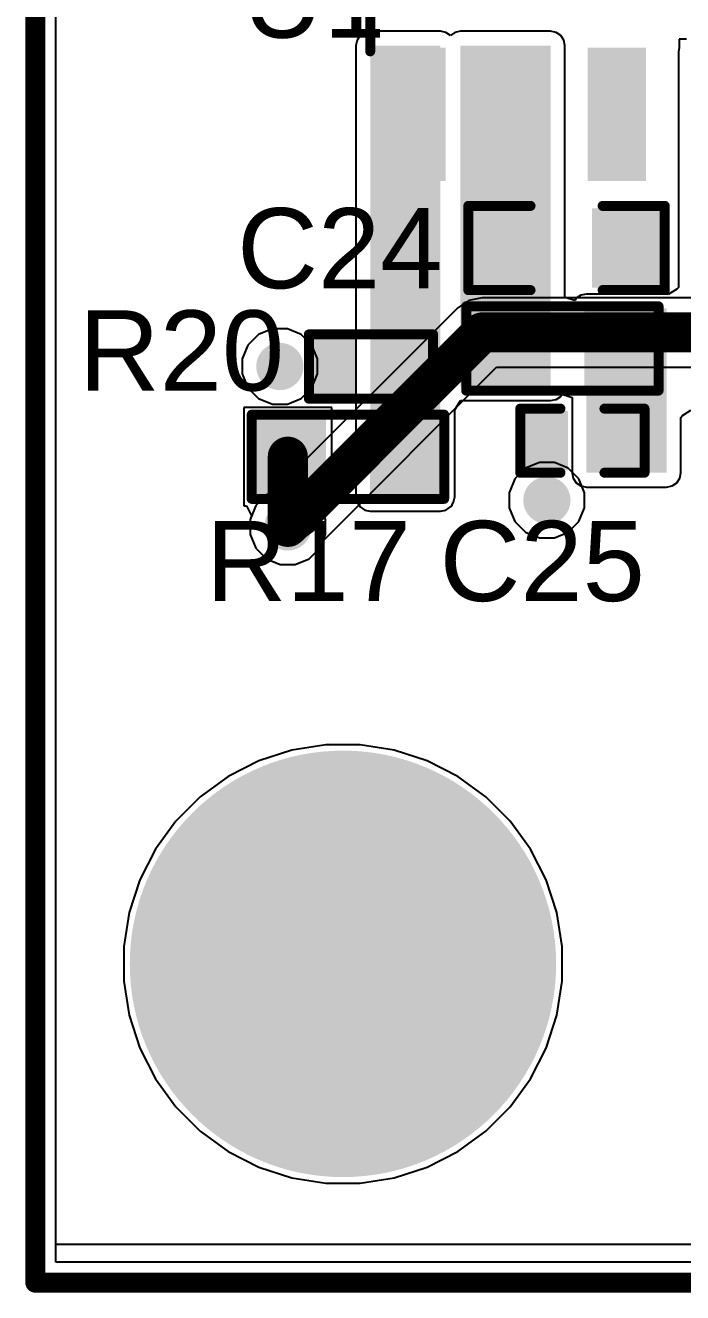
# Model space of a CAD drawing. Header units: inches. Extents: x 0 to 5376, y 0 to 5416.
# Drawn here: x -0.13 to 8.2, y -0.13 to 15.93 of the extents above; entities that cross this region are included whole.
import ezdxf

# ---------------------------------------------------------------- set-up
doc = ezdxf.new("R2010")
doc.units = ezdxf.units.IN
for name, color, linetype in [('Board Outline', 216, 'Continuous'), ('Bottom Layer', 5, 'Continuous'), ('Bottom Solder', 6, 'Continuous'), ('Layer 1', 16, 'Continuous'), ('Layer 2', 76, 'Continuous'), ('Multi-Layer', 9, 'Continuous'), ('Pad Holes', 156, 'Continuous'), ('Top Layer', 1, 'Continuous'), ('Top Overlay', 2, 'Continuous'), ('Top Paste', 8, 'Continuous'), ('Top Solder', 216, 'Continuous'), ('Via Holes', 16, 'Continuous')]:
    doc.layers.add(name, color=color, linetype=linetype)
doc.styles.add('Arial', font='', dxfattribs={"height": 0.2})
doc.styles.get('Arial').set_extended_font_data('Arial')

msp = doc.modelspace()

# ---------------------------------------------------------------- hatches: boundary and pattern name
at = {"layer": 'Bottom Layer'}
h = msp.add_hatch(color=5, dxfattribs=at)
edge = h.paths.add_edge_path()
edge.add_arc((3.099, 11.608), 0.3, 0, 360)
h = msp.add_hatch(color=5, dxfattribs=at)
edge = h.paths.add_edge_path()
edge.add_arc((6.484, 9.913), 0.3, 0, 360)
h = msp.add_hatch(color=5, dxfattribs=at)
edge = h.paths.add_edge_path()
edge.add_arc((3.2, 9.576), 0.3, 0, 360)
h = msp.add_hatch(color=5, dxfattribs=at)
edge = h.paths.add_edge_path()
edge.add_arc((3.899, 4.039), 2.6, 0, 360)
at = {"layer": 'Bottom Solder'}
h = msp.add_hatch(color=6, dxfattribs=at)
edge = h.paths.add_edge_path()
edge.add_arc((3.899, 4.039), 2.702, 0, 360)
at = {"layer": 'Layer 1'}
h = msp.add_hatch(color=16, dxfattribs=at)
edge = h.paths.add_edge_path()
edge.add_arc((3.099, 11.608), 0.3, 0, 360)
h = msp.add_hatch(color=16, dxfattribs=at)
edge = h.paths.add_edge_path()
edge.add_arc((6.484, 9.913), 0.3, 0, 360)
h = msp.add_hatch(color=16, dxfattribs=at)
edge = h.paths.add_edge_path()
edge.add_arc((3.2, 9.576), 0.3, 0, 360)
h = msp.add_hatch(color=16, dxfattribs=at)
edge = h.paths.add_edge_path()
edge.add_arc((3.899, 4.039), 2.6, 0, 360)
at = {"layer": 'Layer 2'}
h = msp.add_hatch(color=76, dxfattribs=at)
edge = h.paths.add_edge_path()
edge.add_arc((3.099, 11.608), 0.3, 0, 360)
h = msp.add_hatch(color=76, dxfattribs=at)
edge = h.paths.add_edge_path()
edge.add_arc((6.484, 9.913), 0.3, 0, 360)
h = msp.add_hatch(color=76, dxfattribs=at)
edge = h.paths.add_edge_path()
edge.add_arc((3.2, 9.576), 0.3, 0, 360)
h = msp.add_hatch(color=76, dxfattribs=at)
edge = h.paths.add_edge_path()
edge.add_arc((3.899, 4.039), 2.6, 0, 360)
at = {"layer": 'Multi-Layer'}
h = msp.add_hatch(color=9, dxfattribs=at)
edge = h.paths.add_edge_path()
edge.add_arc((3.899, 4.039), 2.6, 0, 360)
at = {"layer": 'Pad Holes'}
h = msp.add_hatch(color=7, dxfattribs=at)
edge = h.paths.add_edge_path()
edge.add_arc((3.899, 4.039), 1.5, 0, 360)
at = {"layer": 'Top Layer'}
for points in [[(5.134, 15.675), (4.245, 15.675), (4.245, 9.957), (5.134, 9.957)], [(5.129, 15.579), (5.129, 14.029), (4.529, 14.029), (4.529, 15.579)], [(6.531, 15.675), (5.388, 15.675), (5.388, 11.357), (6.531, 11.357)], [(6.399, 15.579), (6.399, 14.029), (5.799, 14.029), (5.799, 15.579)], [(7.669, 15.579), (7.669, 14.029), (7.069, 14.029), (7.069, 15.579)], [(5.591, 12.665), (5.591, 13.554), (6.353, 13.554), (6.353, 12.665)], [(7.115, 12.665), (7.115, 13.554), (7.877, 13.554), (7.877, 12.665)], [(5.537, 11.392), (5.537, 12.281), (6.299, 12.281), (6.299, 11.392)], [(8.001, 12.344), (6.985, 12.344), (6.985, 10.262), (8.001, 10.262)], [(7.061, 11.392), (7.061, 12.281), (7.823, 12.281), (7.823, 11.392)], [(3.556, 11.29), (3.556, 11.925), (4.013, 11.925), (4.013, 11.29)], [(4.496, 11.29), (4.496, 11.925), (4.953, 11.925), (4.953, 11.29)], [(6.236, 10.351), (6.236, 10.986), (6.693, 10.986), (6.693, 10.351)], [(7.175, 10.351), (7.175, 10.986), (7.633, 10.986), (7.633, 10.351)], [(2.819, 10.02), (2.819, 10.909), (3.581, 10.909), (3.581, 10.02)], [(4.343, 10.02), (4.343, 10.909), (5.105, 10.909), (5.105, 10.02)]]:
    msp.add_hatch(color=1, dxfattribs=at).paths.add_polyline_path(points)
h = msp.add_hatch(color=1, dxfattribs=at)
edge = h.paths.add_edge_path()
edge.add_arc((3.099, 11.608), 0.3, 0, 360)
h = msp.add_hatch(color=1, dxfattribs=at)
edge = h.paths.add_edge_path()
edge.add_arc((6.484, 9.913), 0.3, 0, 360)
h = msp.add_hatch(color=1, dxfattribs=at)
edge = h.paths.add_edge_path()
edge.add_arc((3.2, 9.576), 0.3, 0, 360)
h = msp.add_hatch(color=1, dxfattribs=at)
edge = h.paths.add_edge_path()
edge.add_arc((3.899, 4.039), 2.6, 0, 360)
at = {"layer": 'Top Paste'}
for points in [[(5.129, 15.579), (5.129, 14.029), (4.529, 14.029), (4.529, 15.579)], [(6.399, 15.579), (6.399, 14.029), (5.799, 14.029), (5.799, 15.579)], [(7.669, 15.579), (7.669, 14.029), (7.069, 14.029), (7.069, 15.579)], [(5.591, 12.665), (5.591, 13.554), (6.353, 13.554), (6.353, 12.665)], [(7.115, 12.665), (7.115, 13.554), (7.877, 13.554), (7.877, 12.665)], [(5.537, 11.392), (5.537, 12.281), (6.299, 12.281), (6.299, 11.392)], [(7.061, 11.392), (7.061, 12.281), (7.823, 12.281), (7.823, 11.392)], [(3.556, 11.29), (3.556, 11.925), (4.013, 11.925), (4.013, 11.29)], [(4.496, 11.29), (4.496, 11.925), (4.953, 11.925), (4.953, 11.29)], [(6.236, 10.351), (6.236, 10.986), (6.693, 10.986), (6.693, 10.351)], [(7.175, 10.351), (7.175, 10.986), (7.633, 10.986), (7.633, 10.351)], [(2.819, 10.02), (2.819, 10.909), (3.581, 10.909), (3.581, 10.02)], [(4.343, 10.02), (4.343, 10.909), (5.105, 10.909), (5.105, 10.02)]]:
    msp.add_hatch(color=8, dxfattribs=at).paths.add_polyline_path(points)
at = {"layer": 'Top Solder'}
for points in [[(5.199, 15.649), (5.199, 13.959), (4.459, 13.959), (4.459, 15.649)], [(6.469, 15.649), (6.469, 13.959), (5.729, 13.959), (5.729, 15.649)], [(7.739, 15.649), (7.739, 13.959), (6.999, 13.959), (6.999, 15.649)], [(5.531, 12.605), (5.531, 13.614), (6.413, 13.614), (6.413, 12.605)], [(7.055, 12.605), (7.055, 13.614), (7.937, 13.614), (7.937, 12.605)], [(5.436, 11.29), (5.436, 12.383), (6.401, 12.383), (6.401, 11.29)], [(6.96, 11.29), (6.96, 12.383), (7.925, 12.383), (7.925, 11.29)], [(3.501, 11.235), (3.501, 11.98), (4.068, 11.98), (4.068, 11.235)], [(4.441, 11.235), (4.441, 11.98), (5.008, 11.98), (5.008, 11.235)], [(2.718, 9.919), (2.718, 11.011), (3.683, 11.011), (3.683, 9.919)], [(4.242, 9.919), (4.242, 11.011), (5.207, 11.011), (5.207, 9.919)], [(6.176, 10.291), (6.176, 11.045), (6.753, 11.045), (6.753, 10.291)], [(7.116, 10.291), (7.116, 11.045), (7.693, 11.045), (7.693, 10.291)]]:
    msp.add_hatch(color=216, dxfattribs=at).paths.add_polyline_path(points)
h = msp.add_hatch(color=216, dxfattribs=at)
edge = h.paths.add_edge_path()
edge.add_arc((3.899, 4.039), 2.702, 0, 360)
at = {"layer": 'Via Holes'}
h = msp.add_hatch(color=7, dxfattribs=at)
edge = h.paths.add_edge_path()
edge.add_arc((3.099, 11.608), 0.15, 0, 360)
h = msp.add_hatch(color=7, dxfattribs=at)
edge = h.paths.add_edge_path()
edge.add_arc((6.484, 9.913), 0.15, 0, 360)
h = msp.add_hatch(color=7, dxfattribs=at)
edge = h.paths.add_edge_path()
edge.add_arc((3.2, 9.576), 0.15, 0, 360)

# ---------------------------------------------------------------- linework, layer by layer
at = {"layer": 'Board Outline'}
for points in [[(0, 0, 0.254, 0.254, 0), (0, 125, 0.254, 0.254, 0)], [(0, 0, 0.254, 0.254, 0), (50, 0, 0.254, 0.254, 0)]]:
    msp.add_lwpolyline(points, format="xyseb", dxfattribs=at)
for points in [[(-0.064, 0, 0.127, 0.127, 1), (0.064, 0, 0.127, 0.127, 1)], [(-0.064, 0, 0.127, 0.127, 1), (0.063, 0, 0.127, 0.127, 1)]]:
    msp.add_lwpolyline(points, format="xyseb", close=True, dxfattribs=at)
at = {"layer": 'Bottom Layer'}
for p, q in [((0.259, 0.259), (0.259, 23.7)), ((2.93, 9.981), (2.795, 9.846)), ((3.105, 10.054), (2.93, 9.981)), ((3.295, 10.054), (3.105, 10.054)), ((3.471, 9.981), (3.295, 10.054)), ((3.605, 9.846), (3.471, 9.981)), ((2.795, 9.846), (2.723, 9.671)), ((3.678, 9.671), (3.605, 9.846)), ((2.723, 9.671), (2.723, 9.481)), ((3.678, 9.481), (3.678, 9.671)), ((2.723, 9.481), (2.795, 9.305)), ((3.605, 9.305), (3.678, 9.481)), ((2.795, 9.305), (2.93, 9.171)), ((2.93, 9.171), (3.105, 9.098)), ((3.295, 9.098), (3.471, 9.171)), ((3.471, 9.171), (3.605, 9.305)), ((3.105, 9.098), (3.295, 9.098)), ((3.249, 6.748), (2.833, 6.613)), ((3.681, 6.816), (3.249, 6.748)), ((4.118, 6.816), (3.681, 6.816)), ((4.55, 6.748), (4.118, 6.816)), ((4.966, 6.613), (4.55, 6.748)), ((2.833, 6.613), (2.444, 6.414)), ((5.355, 6.414), (4.966, 6.613)), ((2.444, 6.414), (2.09, 6.157)), ((5.709, 6.157), (5.355, 6.414)), ((2.09, 6.157), (1.781, 5.848)), ((6.018, 5.848), (5.709, 6.157)), ((1.781, 5.848), (1.524, 5.494)), ((6.275, 5.494), (6.018, 5.848)), ((1.524, 5.494), (1.325, 5.105)), ((6.474, 5.105), (6.275, 5.494)), ((1.325, 5.105), (1.19, 4.689)), ((6.609, 4.689), (6.474, 5.105)), ((1.19, 4.689), (1.122, 4.257)), ((6.677, 4.257), (6.609, 4.689)), ((1.122, 4.257), (1.122, 3.82)), ((6.677, 3.82), (6.677, 4.257)), ((1.122, 3.82), (1.19, 3.388)), ((6.609, 3.388), (6.677, 3.82)), ((1.19, 3.388), (1.325, 2.972)), ((6.474, 2.972), (6.609, 3.388)), ((1.325, 2.972), (1.524, 2.583)), ((6.275, 2.583), (6.474, 2.972)), ((1.524, 2.583), (1.781, 2.229)), ((6.018, 2.229), (6.275, 2.583)), ((1.781, 2.229), (2.09, 1.92)), ((5.709, 1.92), (6.018, 2.229)), ((2.09, 1.92), (2.444, 1.663)), ((5.355, 1.663), (5.709, 1.92)), ((2.444, 1.663), (2.833, 1.464)), ((4.966, 1.464), (5.355, 1.663)), ((2.833, 1.464), (3.249, 1.329)), ((4.55, 1.329), (4.966, 1.464)), ((3.249, 1.329), (3.681, 1.261)), ((4.118, 1.261), (4.55, 1.329)), ((3.681, 1.261), (4.118, 1.261)), ((49.741, 0.259), (0.259, 0.259))]:
    msp.add_line(p, q, dxfattribs=at)
at = {"layer": 'Layer 1'}
for p, q in [((0.259, 0.259), (0.259, 31.945)), ((5.496, 12.446), (5.353, 12.351)), ((5.664, 12.48), (5.496, 12.446)), ((21.636, 12.48), (5.664, 12.48)), ((5.353, 12.351), (3.02, 10.018)), ((3.643, 9.396), (5.847, 11.599)), ((5.847, 11.599), (21.819, 11.599)), ((2.93, 9.981), (2.795, 9.846)), ((3.02, 10.018), (2.93, 9.981)), ((2.795, 9.846), (2.723, 9.671)), ((2.723, 9.671), (2.723, 9.481)), ((2.723, 9.481), (2.795, 9.305)), ((3.605, 9.305), (3.643, 9.396)), ((2.795, 9.305), (2.93, 9.171)), ((2.93, 9.171), (3.105, 9.098)), ((3.295, 9.098), (3.471, 9.171)), ((3.471, 9.171), (3.605, 9.305)), ((3.105, 9.098), (3.295, 9.098)), ((3.249, 6.748), (2.833, 6.613)), ((3.681, 6.816), (3.249, 6.748)), ((4.118, 6.816), (3.681, 6.816)), ((4.55, 6.748), (4.118, 6.816)), ((4.966, 6.613), (4.55, 6.748)), ((2.833, 6.613), (2.444, 6.414)), ((5.355, 6.414), (4.966, 6.613)), ((2.444, 6.414), (2.09, 6.157)), ((5.709, 6.157), (5.355, 6.414)), ((2.09, 6.157), (1.781, 5.848)), ((6.018, 5.848), (5.709, 6.157)), ((1.781, 5.848), (1.524, 5.494)), ((6.275, 5.494), (6.018, 5.848)), ((1.524, 5.494), (1.325, 5.105)), ((6.474, 5.105), (6.275, 5.494)), ((1.325, 5.105), (1.19, 4.689)), ((6.609, 4.689), (6.474, 5.105)), ((1.19, 4.689), (1.122, 4.257)), ((6.677, 4.257), (6.609, 4.689)), ((1.122, 4.257), (1.122, 3.82)), ((6.677, 3.82), (6.677, 4.257)), ((1.122, 3.82), (1.19, 3.388)), ((6.609, 3.388), (6.677, 3.82)), ((1.19, 3.388), (1.325, 2.972)), ((6.474, 2.972), (6.609, 3.388)), ((1.325, 2.972), (1.524, 2.583)), ((6.275, 2.583), (6.474, 2.972)), ((1.524, 2.583), (1.781, 2.229)), ((6.018, 2.229), (6.275, 2.583)), ((1.781, 2.229), (2.09, 1.92)), ((5.709, 1.92), (6.018, 2.229)), ((2.09, 1.92), (2.444, 1.663)), ((5.355, 1.663), (5.709, 1.92)), ((2.444, 1.663), (2.833, 1.464)), ((4.966, 1.464), (5.355, 1.663)), ((2.833, 1.464), (3.249, 1.329)), ((4.55, 1.329), (4.966, 1.464)), ((3.249, 1.329), (3.681, 1.261)), ((4.118, 1.261), (4.55, 1.329)), ((3.681, 1.261), (4.118, 1.261)), ((49.741, 0.259), (0.259, 0.259))]:
    msp.add_line(p, q, dxfattribs=at)
for points in [[(3.2, 9.576, 0.508, 0.508, 0), (5.664, 12.04, 0.508, 0.508, 0)], [(5.664, 12.04, 0.508, 0.508, 0), (21.819, 12.04, 0.508, 0.508, 0)]]:
    msp.add_lwpolyline(points, format="xyseb", dxfattribs=at)
for points in [[(5.537, 12.04, 0.254, 0.254, 1), (5.791, 12.04, 0.254, 0.254, 1)], [(5.537, 12.04, 0.254, 0.254, 1), (5.791, 12.04, 0.254, 0.254, 1)], [(3.073, 9.576, 0.254, 0.254, 1), (3.327, 9.576, 0.254, 0.254, 1)]]:
    msp.add_lwpolyline(points, format="xyseb", close=True, dxfattribs=at)
at = {"layer": 'Layer 2'}
for p, q in [((0.259, 0.483), (0.259, 22.479)), ((3.004, 12.086), (2.828, 12.013)), ((3.194, 12.086), (3.004, 12.086)), ((3.369, 12.013), (3.194, 12.086)), ((2.828, 12.013), (2.694, 11.878)), ((3.504, 11.878), (3.369, 12.013)), ((2.694, 11.878), (2.621, 11.703)), ((3.577, 11.703), (3.504, 11.878)), ((2.621, 11.703), (2.621, 11.513)), ((3.577, 11.513), (3.577, 11.703)), ((2.621, 11.513), (2.694, 11.337)), ((3.504, 11.337), (3.577, 11.513)), ((2.694, 11.337), (2.828, 11.203)), ((3.369, 11.203), (3.504, 11.337)), ((2.828, 11.203), (3.004, 11.13)), ((3.004, 11.13), (3.194, 11.13)), ((3.194, 11.13), (3.369, 11.203)), ((6.213, 10.319), (6.079, 10.184)), ((6.389, 10.391), (6.213, 10.319)), ((6.579, 10.391), (6.389, 10.391)), ((6.755, 10.319), (6.579, 10.391)), ((6.889, 10.184), (6.755, 10.319)), ((6.079, 10.184), (6.006, 10.008)), ((6.962, 10.008), (6.889, 10.184)), ((2.93, 9.981), (2.795, 9.846)), ((3.105, 10.054), (2.93, 9.981)), ((3.295, 10.054), (3.105, 10.054)), ((3.471, 9.981), (3.295, 10.054)), ((3.605, 9.846), (3.471, 9.981)), ((6.006, 10.008), (6.006, 9.818)), ((6.962, 9.818), (6.962, 10.008)), ((2.795, 9.846), (2.723, 9.671)), ((3.678, 9.671), (3.605, 9.846)), ((6.006, 9.818), (6.079, 9.643)), ((6.889, 9.643), (6.962, 9.818)), ((2.723, 9.671), (2.723, 9.481)), ((3.678, 9.481), (3.678, 9.671)), ((6.079, 9.643), (6.213, 9.508)), ((6.755, 9.508), (6.889, 9.643)), ((2.723, 9.481), (2.795, 9.305)), ((3.605, 9.305), (3.678, 9.481)), ((6.213, 9.508), (6.389, 9.436)), ((6.579, 9.436), (6.755, 9.508)), ((6.389, 9.436), (6.579, 9.436)), ((2.795, 9.305), (2.93, 9.171)), ((2.93, 9.171), (3.105, 9.098)), ((3.295, 9.098), (3.471, 9.171)), ((3.471, 9.171), (3.605, 9.305)), ((3.105, 9.098), (3.295, 9.098)), ((3.249, 6.748), (2.833, 6.613)), ((3.681, 6.816), (3.249, 6.748)), ((4.118, 6.816), (3.681, 6.816)), ((4.55, 6.748), (4.118, 6.816)), ((4.966, 6.613), (4.55, 6.748)), ((2.833, 6.613), (2.444, 6.414)), ((5.355, 6.414), (4.966, 6.613)), ((2.444, 6.414), (2.09, 6.157)), ((5.709, 6.157), (5.355, 6.414)), ((2.09, 6.157), (1.781, 5.848)), ((6.018, 5.848), (5.709, 6.157)), ((1.781, 5.848), (1.524, 5.494)), ((6.275, 5.494), (6.018, 5.848)), ((1.524, 5.494), (1.325, 5.105)), ((6.474, 5.105), (6.275, 5.494)), ((1.325, 5.105), (1.19, 4.689)), ((6.609, 4.689), (6.474, 5.105)), ((1.19, 4.689), (1.122, 4.257)), ((6.677, 4.257), (6.609, 4.689)), ((1.122, 4.257), (1.122, 3.82)), ((6.677, 3.82), (6.677, 4.257)), ((1.122, 3.82), (1.19, 3.388)), ((6.609, 3.388), (6.677, 3.82)), ((1.19, 3.388), (1.325, 2.972)), ((6.474, 2.972), (6.609, 3.388)), ((1.325, 2.972), (1.524, 2.583)), ((6.275, 2.583), (6.474, 2.972)), ((1.524, 2.583), (1.781, 2.229)), ((6.018, 2.229), (6.275, 2.583)), ((1.781, 2.229), (2.09, 1.92)), ((5.709, 1.92), (6.018, 2.229)), ((2.09, 1.92), (2.444, 1.663)), ((5.355, 1.663), (5.709, 1.92)), ((2.444, 1.663), (2.833, 1.464)), ((4.966, 1.464), (5.355, 1.663)), ((2.833, 1.464), (3.249, 1.329)), ((4.55, 1.329), (4.966, 1.464)), ((3.249, 1.329), (3.681, 1.261)), ((4.118, 1.261), (4.55, 1.329)), ((3.681, 1.261), (4.118, 1.261)), ((49.657, 0.483), (0.259, 0.483))]:
    msp.add_line(p, q, dxfattribs=at)
at = {"layer": 'Top Layer'}
for p, q in [((0.259, 0.259), (0.259, 46.366)), ((4.077, 15.744), (4.063, 15.675)), ((4.116, 15.803), (4.077, 15.744)), ((4.175, 15.842), (4.116, 15.803)), ((4.245, 15.856), (4.175, 15.842)), ((5.134, 15.856), (4.245, 15.856)), ((5.203, 15.842), (5.134, 15.856)), ((5.261, 15.804), (5.203, 15.842)), ((5.318, 15.842), (5.261, 15.804)), ((5.388, 15.856), (5.318, 15.842)), ((6.531, 15.856), (5.388, 15.856)), ((6.6, 15.842), (6.531, 15.856)), ((6.659, 15.803), (6.6, 15.842)), ((6.698, 15.744), (6.659, 15.803)), ((6.712, 15.675), (6.698, 15.744)), ((8.252, 15.756), (8.161, 15.756)), ((8.161, 15.756), (8.161, 15.651)), ((4.063, 15.675), (4.063, 9.957)), ((6.712, 12.484), (6.712, 15.675)), ((8.161, 15.651), (8.15, 15.596)), ((8.15, 15.596), (8.15, 12.611)), ((6.985, 12.526), (6.916, 12.512)), ((8.001, 12.526), (6.985, 12.526)), ((8.023, 12.521), (8.001, 12.526)), ((8.132, 12.589), (8.023, 12.521)), ((8.15, 12.611), (8.132, 12.589)), ((6.839, 12.446), (6.712, 12.484)), ((6.857, 12.473), (6.839, 12.446)), ((6.916, 12.512), (6.857, 12.473)), ((6.659, 11.229), (6.677, 11.256)), ((6.677, 11.256), (6.804, 11.217)), ((3.759, 11.087), (2.642, 11.087)), ((2.642, 11.087), (2.642, 9.842)), ((3.759, 9.842), (3.759, 11.087)), ((5.315, 11.061), (5.388, 11.176)), ((5.388, 11.176), (6.531, 11.176)), ((6.531, 11.176), (6.6, 11.189)), ((6.6, 11.189), (6.659, 11.229)), ((6.804, 11.217), (6.804, 10.262)), ((5.315, 9.957), (5.315, 11.061)), ((8.182, 10.963), (8.201, 10.986)), ((8.182, 10.262), (8.182, 10.963)), ((8.201, 10.986), (8.309, 11.053)), ((6.804, 10.262), (6.818, 10.192)), ((6.818, 10.192), (6.857, 10.133)), ((6.857, 10.133), (6.916, 10.094)), ((8.07, 10.094), (8.129, 10.133)), ((8.129, 10.133), (8.168, 10.192)), ((8.168, 10.192), (8.182, 10.262)), ((4.063, 9.957), (4.077, 9.887)), ((5.301, 9.887), (5.315, 9.957)), ((6.916, 10.094), (6.985, 10.08)), ((6.985, 10.08), (8.001, 10.08)), ((8.001, 10.08), (8.07, 10.094)), ((2.642, 9.842), (2.675, 9.842)), ((2.675, 9.842), (2.741, 9.715)), ((3.66, 9.715), (3.726, 9.842)), ((3.726, 9.842), (3.759, 9.842)), ((4.077, 9.887), (4.116, 9.829)), ((4.116, 9.829), (4.175, 9.789)), ((5.203, 9.789), (5.262, 9.829)), ((5.262, 9.829), (5.271, 9.842)), ((5.271, 9.842), (5.283, 9.842)), ((5.283, 9.861), (5.301, 9.887)), ((5.283, 9.842), (5.283, 9.861)), ((2.741, 9.715), (2.723, 9.671)), ((2.723, 9.671), (2.723, 9.481)), ((3.678, 9.671), (3.66, 9.715)), ((3.678, 9.481), (3.678, 9.671)), ((4.175, 9.789), (4.245, 9.776)), ((4.245, 9.776), (5.134, 9.776)), ((5.134, 9.776), (5.203, 9.789)), ((2.723, 9.481), (2.795, 9.305)), ((3.605, 9.305), (3.678, 9.481)), ((2.795, 9.305), (2.93, 9.171)), ((2.93, 9.171), (3.105, 9.098)), ((3.295, 9.098), (3.471, 9.171)), ((3.471, 9.171), (3.605, 9.305)), ((3.105, 9.098), (3.295, 9.098)), ((3.249, 6.748), (2.833, 6.613)), ((3.681, 6.816), (3.249, 6.748)), ((4.118, 6.816), (3.681, 6.816)), ((4.55, 6.748), (4.118, 6.816)), ((4.966, 6.613), (4.55, 6.748)), ((2.833, 6.613), (2.444, 6.414)), ((5.355, 6.414), (4.966, 6.613)), ((2.444, 6.414), (2.09, 6.157)), ((5.709, 6.157), (5.355, 6.414)), ((2.09, 6.157), (1.781, 5.848)), ((6.018, 5.848), (5.709, 6.157)), ((1.781, 5.848), (1.524, 5.494)), ((6.275, 5.494), (6.018, 5.848)), ((1.524, 5.494), (1.325, 5.105)), ((6.474, 5.105), (6.275, 5.494)), ((1.325, 5.105), (1.19, 4.689)), ((6.609, 4.689), (6.474, 5.105)), ((1.19, 4.689), (1.122, 4.257)), ((6.677, 4.257), (6.609, 4.689)), ((1.122, 4.257), (1.122, 3.82)), ((6.677, 3.82), (6.677, 4.257)), ((1.122, 3.82), (1.19, 3.388)), ((6.609, 3.388), (6.677, 3.82)), ((1.19, 3.388), (1.325, 2.972)), ((6.474, 2.972), (6.609, 3.388)), ((1.325, 2.972), (1.524, 2.583)), ((6.275, 2.583), (6.474, 2.972)), ((1.524, 2.583), (1.781, 2.229)), ((6.018, 2.229), (6.275, 2.583)), ((1.781, 2.229), (2.09, 1.92)), ((5.709, 1.92), (6.018, 2.229)), ((2.09, 1.92), (2.444, 1.663)), ((5.355, 1.663), (5.709, 1.92)), ((2.444, 1.663), (2.833, 1.464)), ((4.966, 1.464), (5.355, 1.663)), ((2.833, 1.464), (3.249, 1.329)), ((4.55, 1.329), (4.966, 1.464)), ((3.249, 1.329), (3.681, 1.261)), ((4.118, 1.261), (4.55, 1.329)), ((3.681, 1.261), (4.118, 1.261)), ((49.741, 0.259), (0.259, 0.259))]:
    msp.add_line(p, q, dxfattribs=at)
msp.add_lwpolyline([(3.2, 9.576, 0.508, 0.508, 0), (3.2, 10.465, 0.508, 0.508, 0)], format="xyseb", dxfattribs=at)
for points in [[(3.073, 10.465, 0.254, 0.254, 1), (3.327, 10.465, 0.254, 0.254, 1)], [(3.073, 9.576, 0.254, 0.254, 1), (3.327, 9.576, 0.254, 0.254, 1)]]:
    msp.add_lwpolyline(points, format="xyseb", close=True, dxfattribs=at)
at = {"layer": 'Top Overlay'}
for points in [[(4.245, 15.601, 0.127, 0.127, 0), (4.245, 19.107, 0.127, 0.127, 0)], [(5.489, 13.643, 0.127, 0.127, 0), (6.277, 13.643, 0.127, 0.127, 0)], [(5.489, 12.576, 0.127, 0.127, 0), (5.489, 13.643, 0.127, 0.127, 0)], [(7.191, 13.643, 0.127, 0.127, 0), (7.978, 13.643, 0.127, 0.127, 0)], [(7.978, 12.576, 0.127, 0.127, 0), (7.978, 13.643, 0.127, 0.127, 0)], [(5.489, 12.576, 0.127, 0.127, 0), (6.277, 12.576, 0.127, 0.127, 0)], [(7.191, 12.576, 0.127, 0.127, 0), (7.978, 12.576, 0.127, 0.127, 0)], [(5.461, 12.37, 0.127, 0.127, 0), (7.899, 12.37, 0.127, 0.127, 0)], [(5.461, 11.303, 0.127, 0.127, 0), (5.461, 12.37, 0.127, 0.127, 0)], [(7.899, 11.303, 0.127, 0.127, 0), (7.899, 12.37, 0.127, 0.127, 0)], [(3.467, 11.201, 0.127, 0.127, 0), (3.467, 12.014, 0.127, 0.127, 0)], [(3.467, 12.014, 0.127, 0.127, 0), (5.042, 12.014, 0.127, 0.127, 0)], [(5.042, 11.201, 0.127, 0.127, 0), (5.042, 12.014, 0.127, 0.127, 0)], [(3.467, 11.201, 0.127, 0.127, 0), (5.042, 11.201, 0.127, 0.127, 0)], [(5.461, 11.303, 0.127, 0.127, 0), (7.899, 11.303, 0.127, 0.127, 0)], [(3.442, 11.176, 0.00323, 0.00323, 0), (5.067, 11.176, 0.00323, 0.00323, 0)], [(6.147, 10.262, 0.127, 0.127, 0), (6.147, 11.074, 0.127, 0.127, 0)], [(6.147, 11.074, 0.127, 0.127, 0), (6.655, 11.074, 0.127, 0.127, 0)], [(7.214, 11.074, 0.127, 0.127, 0), (7.722, 11.074, 0.127, 0.127, 0)], [(7.722, 10.262, 0.127, 0.127, 0), (7.722, 11.074, 0.127, 0.127, 0)], [(2.743, 10.998, 0.127, 0.127, 0), (5.182, 10.998, 0.127, 0.127, 0)], [(2.743, 9.931, 0.127, 0.127, 0), (2.743, 10.998, 0.127, 0.127, 0)], [(5.182, 9.931, 0.127, 0.127, 0), (5.182, 10.998, 0.127, 0.127, 0)], [(6.147, 10.262, 0.127, 0.127, 0), (6.655, 10.262, 0.127, 0.127, 0)], [(7.214, 10.262, 0.127, 0.127, 0), (7.722, 10.262, 0.127, 0.127, 0)], [(2.743, 9.931, 0.127, 0.127, 0), (5.182, 9.931, 0.127, 0.127, 0)]]:
    msp.add_lwpolyline(points, format="xyseb", dxfattribs=at)
for points in [[(4.213, 15.601, 0.0635, 0.0635, 1), (4.276, 15.601, 0.0635, 0.0635, 1)], [(5.457, 13.643, 0.0635, 0.0635, 1), (5.521, 13.643, 0.0635, 0.0635, 1)], [(5.457, 13.643, 0.0635, 0.0635, 1), (5.521, 13.643, 0.0635, 0.0635, 1)], [(6.245, 13.643, 0.0635, 0.0635, 1), (6.308, 13.643, 0.0635, 0.0635, 1)], [(7.159, 13.643, 0.0635, 0.0635, 1), (7.223, 13.643, 0.0635, 0.0635, 1)], [(7.947, 13.643, 0.0635, 0.0635, 1), (8.01, 13.643, 0.0635, 0.0635, 1)], [(7.947, 13.643, 0.0635, 0.0635, 1), (8.01, 13.643, 0.0635, 0.0635, 1)], [(5.457, 12.576, 0.0635, 0.0635, 1), (5.521, 12.576, 0.0635, 0.0635, 1)], [(5.457, 12.576, 0.0635, 0.0635, 1), (5.521, 12.576, 0.0635, 0.0635, 1)], [(6.245, 12.576, 0.0635, 0.0635, 1), (6.308, 12.576, 0.0635, 0.0635, 1)], [(7.159, 12.576, 0.0635, 0.0635, 1), (7.223, 12.576, 0.0635, 0.0635, 1)], [(7.947, 12.576, 0.0635, 0.0635, 1), (8.01, 12.576, 0.0635, 0.0635, 1)], [(7.947, 12.576, 0.0635, 0.0635, 1), (8.01, 12.576, 0.0635, 0.0635, 1)], [(5.429, 12.37, 0.0635, 0.0635, 1), (5.493, 12.37, 0.0635, 0.0635, 1)], [(5.429, 12.37, 0.0635, 0.0635, 1), (5.493, 12.37, 0.0635, 0.0635, 1)], [(7.868, 12.37, 0.0635, 0.0635, 1), (7.931, 12.37, 0.0635, 0.0635, 1)], [(7.868, 12.37, 0.0635, 0.0635, 1), (7.931, 12.37, 0.0635, 0.0635, 1)], [(3.435, 12.014, 0.0635, 0.0635, 1), (3.499, 12.014, 0.0635, 0.0635, 1)], [(3.435, 12.014, 0.0635, 0.0635, 1), (3.499, 12.014, 0.0635, 0.0635, 1)], [(5.01, 12.014, 0.0635, 0.0635, 1), (5.074, 12.014, 0.0635, 0.0635, 1)], [(5.01, 12.014, 0.0635, 0.0635, 1), (5.074, 12.014, 0.0635, 0.0635, 1)], [(3.435, 11.201, 0.0635, 0.0635, 1), (3.499, 11.201, 0.0635, 0.0635, 1)], [(3.435, 11.201, 0.0635, 0.0635, 1), (3.499, 11.201, 0.0635, 0.0635, 1)], [(5.01, 11.201, 0.0635, 0.0635, 1), (5.074, 11.201, 0.0635, 0.0635, 1)], [(5.01, 11.201, 0.0635, 0.0635, 1), (5.074, 11.201, 0.0635, 0.0635, 1)], [(5.429, 11.303, 0.0635, 0.0635, 1), (5.493, 11.303, 0.0635, 0.0635, 1)], [(5.429, 11.303, 0.0635, 0.0635, 1), (5.493, 11.303, 0.0635, 0.0635, 1)], [(7.868, 11.303, 0.0635, 0.0635, 1), (7.931, 11.303, 0.0635, 0.0635, 1)], [(7.868, 11.303, 0.0635, 0.0635, 1), (7.931, 11.303, 0.0635, 0.0635, 1)], [(3.441, 11.176, 0.00161, 0.00161, 1), (3.443, 11.176, 0.00161, 0.00161, 1)], [(5.066, 11.176, 0.00161, 0.00161, 1), (5.068, 11.176, 0.00161, 0.00161, 1)], [(6.115, 11.074, 0.0635, 0.0635, 1), (6.179, 11.074, 0.0635, 0.0635, 1)], [(6.115, 11.074, 0.0635, 0.0635, 1), (6.179, 11.074, 0.0635, 0.0635, 1)], [(6.623, 11.074, 0.0635, 0.0635, 1), (6.687, 11.074, 0.0635, 0.0635, 1)], [(7.182, 11.074, 0.0635, 0.0635, 1), (7.245, 11.074, 0.0635, 0.0635, 1)], [(7.69, 11.074, 0.0635, 0.0635, 1), (7.753, 11.074, 0.0635, 0.0635, 1)], [(7.69, 11.074, 0.0635, 0.0635, 1), (7.753, 11.074, 0.0635, 0.0635, 1)], [(2.711, 10.998, 0.0635, 0.0635, 1), (2.775, 10.998, 0.0635, 0.0635, 1)], [(2.711, 10.998, 0.0635, 0.0635, 1), (2.775, 10.998, 0.0635, 0.0635, 1)], [(5.15, 10.998, 0.0635, 0.0635, 1), (5.213, 10.998, 0.0635, 0.0635, 1)], [(5.15, 10.998, 0.0635, 0.0635, 1), (5.213, 10.998, 0.0635, 0.0635, 1)], [(6.115, 10.262, 0.0635, 0.0635, 1), (6.179, 10.262, 0.0635, 0.0635, 1)], [(6.115, 10.262, 0.0635, 0.0635, 1), (6.179, 10.262, 0.0635, 0.0635, 1)], [(6.623, 10.262, 0.0635, 0.0635, 1), (6.687, 10.262, 0.0635, 0.0635, 1)], [(7.182, 10.262, 0.0635, 0.0635, 1), (7.245, 10.262, 0.0635, 0.0635, 1)], [(7.69, 10.262, 0.0635, 0.0635, 1), (7.753, 10.262, 0.0635, 0.0635, 1)], [(7.69, 10.262, 0.0635, 0.0635, 1), (7.753, 10.262, 0.0635, 0.0635, 1)], [(2.711, 9.931, 0.0635, 0.0635, 1), (2.775, 9.931, 0.0635, 0.0635, 1)], [(2.711, 9.931, 0.0635, 0.0635, 1), (2.775, 9.931, 0.0635, 0.0635, 1)], [(5.15, 9.931, 0.0635, 0.0635, 1), (5.213, 9.931, 0.0635, 0.0635, 1)], [(5.15, 9.931, 0.0635, 0.0635, 1), (5.213, 9.931, 0.0635, 0.0635, 1)]]:
    msp.add_lwpolyline(points, format="xyseb", close=True, dxfattribs=at)

# ---------------------------------------------------------------- texts
at = {"layer": 'Top Overlay', "style": 'Arial'}
for s, p in [('U1', (2.625, 15.774)), ('C24', (2.557, 12.599)), ('R20', (0.551, 11.303)), ('R17', (2.159, 8.636)), ('C25', (5.123, 8.636))]:
    msp.add_text(s, height=1.016, dxfattribs=at).set_placement(p)

doc.saveas('drawing.dxf')
